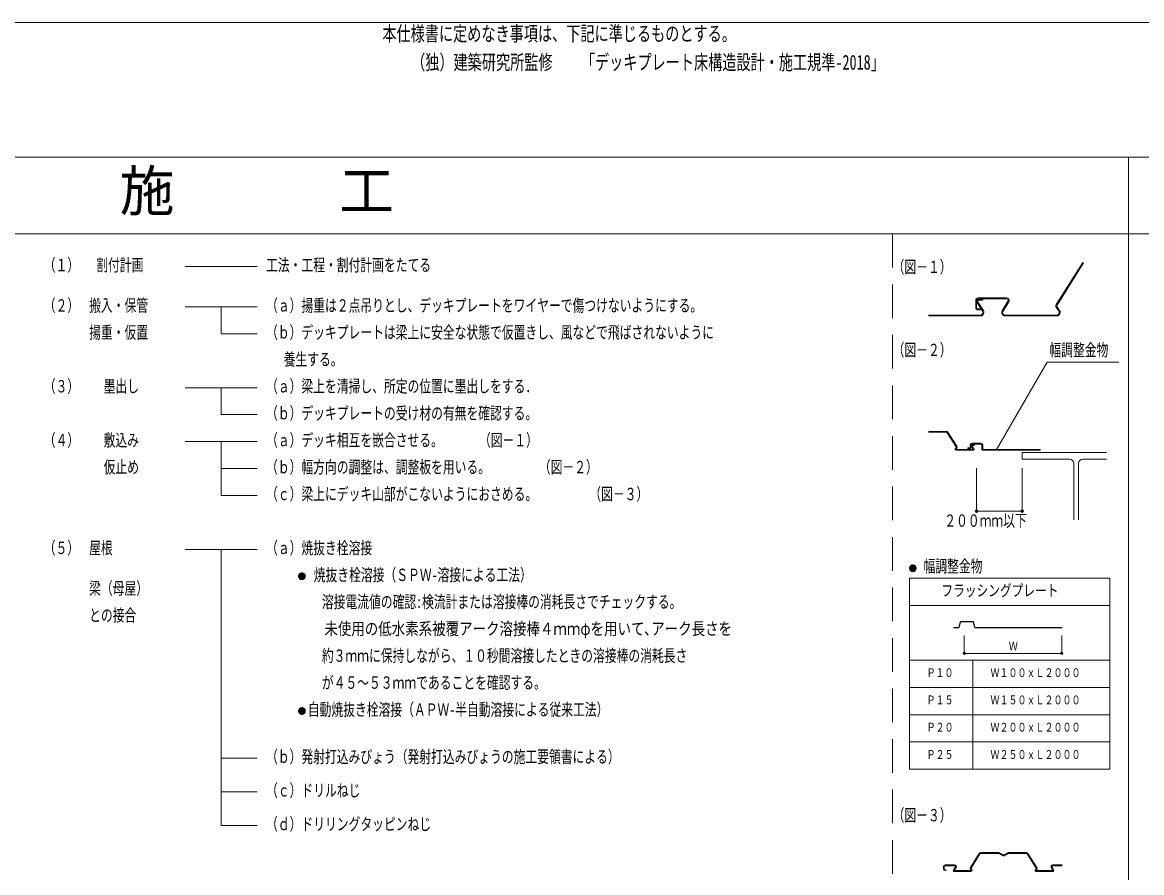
# Model space of a CAD drawing. Units: millimetres on the paper. Extents: x -292 to 292, y -205 to 205.
# Drawn here: x -52.2 to 113.9, y 78.8 to 205 of the extents above; entities that cross this region are included whole.
import ezdxf
from ezdxf.enums import TextEntityAlignment as Align

# ---------------------------------------------------------------- set-up
doc = ezdxf.new("R2010")
doc.units = ezdxf.units.MM
doc.linetypes.add('USER2', pattern=[7.5, 5, -2.5])
doc.layers.add('0-2_M1-0', color=7, linetype='Continuous', lineweight=18)
doc.layers.add('0-6_M2-2-0', color=7, linetype='Continuous', lineweight=18)
doc.styles.add('ＭＳ ゴシック', font='')
doc.styles.get('ＭＳ ゴシック').set_extended_font_data('MS Gothic')

msp = doc.modelspace()

# ---------------------------------------------------------------- linework, layer by layer
at = {"layer": '0-2_M1-0'}
for p, q in [((111.974, -46.41), (111.974, 185)), ((79.474, 122.477), (79.474, 94.112)), ((79.474, 122.477), (109.232, 122.477)), ((109.232, 94.112), (109.232, 122.477)), ((79.474, 118.425), (109.232, 118.425)), ((86.05, 115.166), (86.747, 115.166)), ((86.05, 115.108), (86.05, 115.166)), ((86.75, 115.108), (86.05, 115.108)), ((86.799, 115.206), (87, 115.954)), ((86.854, 115.189), (87.055, 115.937)), ((87.102, 116.035), (88.877, 116.035)), ((88.874, 115.977), (87.107, 115.977)), ((89.127, 115.189), (88.927, 115.937)), ((89.182, 115.206), (88.982, 115.954)), ((89.232, 115.108), (102.087, 115.108)), ((102.087, 115.166), (89.234, 115.166)), ((102.087, 115.108), (102.087, 115.166)), ((87.601, 113.951), (87.601, 111.146)), ((102.087, 113.951), (102.087, 111.146)), ((79.474, 110.321), (109.232, 110.321)), ((87.601, 111.32), (102.087, 111.32)), ((88.888, 110.321), (88.888, 94.112)), ((79.474, 106.268), (109.232, 106.268)), ((79.474, 102.216), (109.232, 102.216)), ((79.474, 98.164), (109.232, 98.164)), ((79.474, 94.112), (109.232, 94.112))]:
    msp.add_line(p, q, dxfattribs=at)
for centre in [(87.601, 111.32), (102.087, 111.32)]:
    msp.add_circle(centre, 0.174, dxfattribs=at)
for centre, radius, start, end in [((86.747, 115.22), 0.0542, 270, 345), ((86.75, 115.217), 0.108, 270, 345), ((87.104, 115.926), 0.108, 90, 165), ((87.107, 115.922), 0.0542, 90, 165), ((88.874, 115.922), 0.0542, 15, 90), ((88.877, 115.926), 0.108, 15, 90), ((89.232, 115.217), 0.108, 195, 270), ((89.234, 115.22), 0.0542, 195, 270)]:
    msp.add_arc(centre, radius, start, end, dxfattribs=at)
at = {"layer": '0-6_M2-2-0'}
for p, q in [((-292, 205), (292, 205)), ((-292, 185), (292, 185)), ((-292, 173.59), (292, 173.59)), ((-54.026, 173.59), (111.974, 173.59)), ((-28.047, 168.763), (-17.38, 168.763)), ((105.208, 169.366), (101.268, 163.094)), ((105.321, 169.295), (101.381, 163.023)), ((89.313, 162.698), (89.313, 163.722)), ((89.446, 162.698), (89.446, 163.722)), ((90.332, 162.137), (89.573, 163.323)), ((90.445, 162.209), (89.686, 163.395)), ((89.697, 164.106), (93.889, 164.106)), ((89.697, 163.973), (93.889, 163.973)), ((89.897, 163.914), (90.393, 163.914)), ((89.897, 163.781), (90.393, 163.781)), ((90.393, 163.781), (90.393, 163.914)), ((94.103, 163.591), (93.255, 162.199)), ((94.217, 163.522), (93.369, 162.13)), ((-28.047, 162.763), (-17.38, 162.763)), ((82.305, 161.546), (90.009, 161.546)), ((82.305, 161.413), (90.009, 161.413)), ((90.019, 162.447), (89.697, 162.447)), ((90.019, 162.314), (89.697, 162.314)), ((90.019, 162.314), (90.019, 162.447)), ((93.697, 161.546), (101.337, 161.546)), ((93.697, 161.413), (101.337, 161.413)), ((101.281, 162.666), (101.649, 162.154)), ((101.389, 162.744), (101.757, 162.232)), ((99.912, 154.55), (92.365, 141.479)), ((99.912, 154.55), (110.549, 154.55)), ((-28.047, 150.763), (-17.38, 150.763)), ((-22.714, 146.763), (-22.714, 150.763)), ((-22.714, 146.763), (-17.38, 146.763)), ((82.305, 144.279), (84.975, 144.279)), ((82.305, 144.145), (84.975, 144.145)), ((85.084, 144.085), (86.397, 141.995)), ((85.197, 144.156), (86.51, 142.066)), ((-28.047, 142.763), (-17.38, 142.763)), ((86.393, 141.852), (86.27, 141.681)), ((86.374, 141.479), (88.942, 141.479)), ((86.422, 141.665), (86.501, 141.774)), ((86.449, 141.612), (88.871, 141.612)), ((88.484, 141.681), (88.141, 141.681)), ((88.479, 141.847), (88.479, 142.257)), ((88.612, 142.257), (88.612, 141.809)), ((88.667, 142.027), (88.899, 141.663)), ((88.74, 142.519), (90.089, 142.519)), ((88.74, 142.385), (90.089, 142.385)), ((89.05, 141.676), (88.779, 142.099)), ((90.217, 142.257), (90.217, 141.607)), ((90.345, 141.479), (98.884, 141.479)), ((90.351, 141.645), (90.351, 142.257)), ((98.884, 141.612), (90.384, 141.612)), ((98.884, 141.479), (98.884, 141.612)), ((96.217, 141.145), (96.217, 140.145)), ((96.217, 141.145), (108.717, 141.145)), ((96.217, 140.145), (103.217, 140.145)), ((108.717, 140.145), (105.217, 140.145)), ((-22.714, 138.763), (-17.38, 138.763)), ((89.421, 138.812), (89.421, 132.253)), ((96.217, 138.812), (96.217, 132.253)), ((103.884, 139.479), (103.884, 131.145)), ((104.551, 139.479), (104.551, 131.145)), ((96.217, 132.453), (89.421, 132.453)), ((89.421, 132.453), (89.821, 132.453)), ((96.217, 132.453), (95.817, 132.453)), ((-28.047, 126.763), (-17.38, 126.763)), ((-22.714, 126.763), (-22.714, 85.763)), ((-10.691, 123.263), (-11.218, 122.736)), ((-10.79, 123.258), (-11.214, 122.834)), ((-10.608, 123.251), (-11.207, 122.653)), ((-10.536, 123.229), (-11.184, 122.581)), ((-10.922, 123.22), (-11.176, 122.966)), ((-10.472, 123.198), (-11.154, 122.517)), ((-11.154, 123.01), (-10.472, 122.328)), ((-10.416, 123.161), (-11.116, 122.46)), ((-11.116, 123.067), (-10.416, 122.366)), ((-10.365, 123.117), (-11.072, 122.41)), ((-11.072, 123.117), (-10.365, 122.41)), ((-11.022, 123.161), (-10.321, 122.46)), ((-10.321, 123.067), (-11.022, 122.366)), ((-10.965, 123.198), (-10.284, 122.517)), ((-10.284, 123.01), (-10.965, 122.328)), ((-10.902, 123.229), (-10.253, 122.581)), ((-10.829, 123.251), (-10.231, 122.653)), ((-10.747, 123.263), (-10.22, 122.736)), ((-10.648, 123.258), (-10.224, 122.834)), ((-10.516, 123.22), (-10.262, 122.966)), ((80.001, 124.448), (79.474, 123.921)), ((79.474, 123.977), (80.001, 123.45)), ((79.902, 124.444), (79.478, 124.02)), ((79.478, 123.878), (79.902, 123.454)), ((80.083, 124.437), (79.485, 123.839)), ((79.485, 124.06), (80.083, 123.462)), ((80.155, 124.415), (79.507, 123.767)), ((79.507, 124.132), (80.155, 123.484)), ((79.77, 124.406), (79.516, 124.152)), ((79.516, 123.746), (79.77, 123.492)), ((80.219, 124.384), (79.538, 123.703)), ((79.538, 124.196), (80.219, 123.514)), ((80.276, 124.347), (79.575, 123.646)), ((79.575, 124.252), (80.276, 123.552)), ((80.326, 124.303), (79.619, 123.596)), ((79.619, 124.303), (80.326, 123.596)), ((79.67, 124.347), (80.37, 123.646)), ((80.37, 124.252), (79.67, 123.552)), ((79.726, 124.384), (80.408, 123.703)), ((80.408, 124.196), (79.726, 123.514)), ((79.79, 124.415), (80.438, 123.767)), ((80.438, 124.132), (79.79, 123.484)), ((79.862, 124.437), (80.46, 123.839)), ((80.46, 124.06), (79.862, 123.462)), ((79.945, 124.448), (80.472, 123.921)), ((80.472, 123.977), (79.945, 123.45)), ((80.044, 124.444), (80.468, 124.02)), ((80.468, 123.878), (80.044, 123.454)), ((80.176, 124.406), (80.43, 124.152)), ((80.43, 123.746), (80.176, 123.492)), ((-11.218, 122.791), (-10.691, 122.264)), ((-11.214, 122.693), (-10.79, 122.268)), ((-11.207, 122.874), (-10.608, 122.276)), ((-11.184, 122.946), (-10.536, 122.298)), ((-11.176, 122.56), (-10.922, 122.307)), ((-10.253, 122.946), (-10.902, 122.298)), ((-10.231, 122.874), (-10.829, 122.276)), ((-10.22, 122.791), (-10.747, 122.264)), ((-10.224, 122.693), (-10.648, 122.268)), ((-10.262, 122.56), (-10.516, 122.307)), ((-10.691, 103.263), (-11.218, 102.736)), ((-10.79, 103.258), (-11.214, 102.834)), ((-10.608, 103.251), (-11.207, 102.653)), ((-10.536, 103.229), (-11.184, 102.581)), ((-10.922, 103.22), (-11.176, 102.966)), ((-10.472, 103.198), (-11.154, 102.517)), ((-10.416, 103.161), (-11.116, 102.46)), ((-11.116, 103.067), (-10.416, 102.366)), ((-10.365, 103.117), (-11.072, 102.41)), ((-11.072, 103.117), (-10.365, 102.41)), ((-11.022, 103.161), (-10.321, 102.46)), ((-10.321, 103.067), (-11.022, 102.366)), ((-10.965, 103.198), (-10.284, 102.517)), ((-10.902, 103.229), (-10.253, 102.581)), ((-10.829, 103.251), (-10.231, 102.653)), ((-10.747, 103.263), (-10.22, 102.736)), ((-10.648, 103.258), (-10.224, 102.834)), ((-10.516, 103.22), (-10.262, 102.966)), ((-11.218, 102.791), (-10.691, 102.264)), ((-11.214, 102.693), (-10.79, 102.268)), ((-11.207, 102.874), (-10.608, 102.276)), ((-11.184, 102.946), (-10.536, 102.298)), ((-11.176, 102.56), (-10.922, 102.307)), ((-11.154, 103.01), (-10.472, 102.328)), ((-10.284, 103.01), (-10.965, 102.328)), ((-10.253, 102.946), (-10.902, 102.298)), ((-10.231, 102.874), (-10.829, 102.276)), ((-10.22, 102.791), (-10.747, 102.264)), ((-10.224, 102.693), (-10.648, 102.268)), ((-10.262, 102.56), (-10.516, 102.307)), ((-22.714, 95.763), (-17.38, 95.763)), ((-22.714, 90.763), (-17.38, 90.763)), ((-22.714, 85.763), (-17.38, 85.763)), ((88.521, 79.522), (89.835, 81.613)), ((89.948, 81.542), (88.634, 79.451)), ((90.056, 81.735), (92.726, 81.735)), ((92.726, 81.602), (90.056, 81.602)), ((93.391, 81.261), (92.787, 81.587)), ((92.85, 81.704), (93.436, 81.388)), ((93.468, 81.388), (94.055, 81.705)), ((94.117, 81.587), (93.513, 81.261)), ((94.177, 81.735), (96.848, 81.735)), ((96.848, 81.602), (94.177, 81.602)), ((98.27, 79.451), (96.956, 81.542)), ((97.069, 81.613), (98.382, 79.522)), ((84.777, 79.922), (86.174, 79.922)), ((84.777, 79.788), (86.174, 79.788)), ((100.753, 79.922), (102.15, 79.922)), ((100.753, 79.788), (102.15, 79.788)), ((84.516, 79.319), (84.516, 79.66)), ((84.649, 79.319), (84.649, 79.66)), ((84.885, 79.191), (84.777, 79.191)), ((84.885, 79.058), (84.777, 79.058)), ((84.885, 79.058), (84.885, 79.191)), ((86.284, 79.594), (86.001, 79.13)), ((86.11, 78.935), (88.657, 78.935)), ((86.151, 79.119), (86.398, 79.525)), ((86.179, 79.068), (88.582, 79.068)), ((88.609, 79.121), (88.53, 79.231)), ((88.639, 79.308), (88.761, 79.138)), ((98.265, 79.308), (98.143, 79.138)), ((98.246, 78.935), (100.79, 78.935)), ((98.373, 79.231), (98.295, 79.121)), ((98.322, 79.068), (100.725, 79.068)), ((100.754, 79.118), (100.524, 79.534)), ((100.641, 79.599), (100.903, 79.125))]:
    msp.add_line(p, q, dxfattribs=at)
at = {"layer": '0-6_M2-2-0', "linetype": 'USER2'}
msp.add_line((76.974, 18.59), (76.974, 173.59), dxfattribs=at)
at = {"layer": '0-6_M2-2-0'}
for points in [[(-22.714, 162.763), (-22.714, 158.763), (-17.38, 158.763)], [(-22.714, 142.763), (-22.714, 134.763), (-17.38, 134.763)], [(88.141, 141.681), (88.141, 141.814), (88.445, 141.814)], [(88.835, 142.201), (89.07, 142.201), (89.07, 142.335), (88.835, 142.335)]]:
    msp.add_lwpolyline(points, dxfattribs=at)
for centre, radius in [((89.421, 132.453), 0.2), ((96.217, 132.453), 0.2), ((-10.719, 122.763), 0.5), ((79.973, 123.949), 0.5), ((-10.719, 102.763), 0.5)]:
    msp.add_circle(centre, radius, dxfattribs=at)
for centre, radius, start, end in [((89.697, 163.722), 0.384, 90, 180), ((89.697, 163.722), 0.251, 90, 180), ((89.897, 163.53), 0.384, 90, 212.61308), ((89.897, 163.53), 0.251, 90, 212.61308), ((93.889, 163.722), 0.384, 0, 90), ((93.889, 163.722), 0.251, 0, 90), ((93.889, 163.722), 0.251, 328.66213, 0), ((93.889, 163.722), 0.384, 328.66213, 0), ((101.593, 162.89), 0.384, 147.86179, 215.69155), ((101.593, 162.89), 0.251, 147.86179, 215.69155), ((89.697, 162.698), 0.384, 180, 270), ((89.697, 162.698), 0.251, 180, 270), ((90.009, 161.93), 0.384, 270, 0), ((90.009, 161.93), 0.517, 270, 0), ((90.009, 161.93), 0.384, 0, 32.61308), ((90.009, 161.93), 0.517, 0, 32.61308), ((93.697, 161.93), 0.517, 148.66213, 270), ((93.697, 161.93), 0.384, 148.66213, 270), ((101.337, 161.93), 0.384, 270, 0), ((101.337, 161.93), 0.517, 270, 0), ((101.337, 161.93), 0.384, 0, 35.69155), ((101.337, 161.93), 0.517, 0, 35.69155), ((84.975, 144.017), 0.261, 32.13821, 90), ((84.975, 144.017), 0.128, 32.13821, 90), ((86.374, 141.607), 0.128, 144.30845, 180), ((86.374, 141.607), 0.128, 180, 270), ((86.289, 141.927), 0.128, 324.30845, 32.13821), ((86.449, 141.645), 0.0333, 144.30845, 270), ((86.289, 141.927), 0.261, 324.30845, 32.13821), ((88.445, 141.847), 0.0333, 270, 0), ((88.74, 142.257), 0.261, 90, 180), ((88.484, 141.809), 0.128, 270, 0), ((88.74, 142.257), 0.128, 90, 180), ((88.835, 142.135), 0.2, 90, 212.61308), ((88.835, 142.135), 0.0667, 90, 212.61308), ((88.871, 141.645), 0.0333, 270, 32.61308), ((88.942, 141.607), 0.128, 270, 0), ((88.942, 141.607), 0.128, 0, 32.61308), ((90.089, 142.257), 0.261, 0, 90), ((90.089, 142.257), 0.128, 0, 90), ((90.345, 141.607), 0.128, 180, 270), ((90.384, 141.645), 0.0333, 180, 270), ((103.217, 139.479), 0.667, 0, 90), ((105.217, 139.479), 0.667, 90, 180), ((90.056, 81.474), 0.261, 90, 147.86179), ((90.056, 81.474), 0.128, 90, 147.86179), ((92.726, 81.474), 0.261, 61.69924, 90), ((92.726, 81.474), 0.128, 61.69924, 90), ((94.177, 81.474), 0.261, 90, 118.30076), ((94.177, 81.474), 0.128, 90, 118.30076), ((96.848, 81.474), 0.261, 32.13821, 90), ((96.848, 81.474), 0.128, 32.13821, 90), ((84.777, 79.66), 0.261, 90, 180), ((84.777, 79.66), 0.128, 90, 180), ((86.174, 79.66), 0.261, 328.66213, 90), ((86.174, 79.66), 0.128, 0, 90), ((93.452, 81.374), 0.128, 241.69924, 298.30076), ((93.452, 81.418), 0.0333, 241.69924, 298.30076), ((100.753, 79.66), 0.261, 90, 208.90035), ((100.753, 79.66), 0.128, 90, 208.90035), ((84.777, 79.319), 0.261, 180, 270), ((84.777, 79.319), 0.128, 180, 270), ((86.11, 79.063), 0.128, 148.66213, 270), ((86.179, 79.102), 0.0333, 148.66213, 270), ((86.174, 79.66), 0.128, 328.66213, 0), ((88.742, 79.383), 0.261, 147.86179, 215.69155), ((88.582, 79.102), 0.0333, 270, 35.69155), ((88.742, 79.383), 0.128, 147.86179, 215.69155), ((88.657, 79.063), 0.128, 270, 0), ((88.657, 79.063), 0.128, 0, 35.69155), ((98.246, 79.063), 0.128, 144.30845, 180), ((98.246, 79.063), 0.128, 180, 270), ((98.161, 79.383), 0.128, 324.30845, 32.13821), ((98.322, 79.102), 0.0333, 144.30845, 270), ((98.161, 79.383), 0.261, 324.30845, 32.13821), ((100.725, 79.102), 0.0333, 270, 28.90035), ((100.79, 79.063), 0.128, 270, 0), ((100.79, 79.063), 0.128, 0, 28.90035)]:
    msp.add_arc(centre, radius, start, end, dxfattribs=at)

# ---------------------------------------------------------------- texts
at = {"layer": '0-2_M1-0', "style": 'ＭＳ ゴシック', "width": 0.75}
for s, height, p in [('フラッシングプレート', 1.698, (84.222, 119.293)), ('Ｗ', 1.273, (94.225, 111.366)), ('Ｐ１０', 1.273, (82.01, 107.426)), ('Ｗ１００ｘＬ２０００', 1.273, (91.506, 107.426)), ('Ｐ１５', 1.273, (82.01, 103.374)), ('Ｗ１５０ｘＬ２０００', 1.273, (91.506, 103.374)), ('Ｐ２０', 1.273, (82.01, 99.322)), ('Ｗ２００ｘＬ２０００', 1.273, (91.506, 99.322)), ('Ｐ２５', 1.273, (82.01, 95.27)), ('Ｗ２５０ｘＬ２０００', 1.273, (91.506, 95.27))]:
    msp.add_text(s, height=height, dxfattribs=at).set_placement(p, align=Align.BOTTOM_LEFT)
at = {"layer": '0-6_M2-2-0', "style": 'ＭＳ ゴシック'}
for s, height, width, p in [('本仕様書に定めなき事項は、下記に準じるものとする。', 2.199, 0.7, (1.221, 201.574)), ('（独）建築研究所監修\u3000\u3000「デッキプレート床構造設計・施工規準-2018」', 2.199, 0.7, (5.496, 197.323)), ('（１）', 1.833, 0.7, (-49.047, 167.513)), ('割付計画', 1.833, 0.7, (-41.255, 167.513)), ('工法・工程・割付計画をたてる', 1.833, 0.7, (-16.047, 167.513)), ('（図－１）', 1.833, 0.7, (76.974, 167.227)), ('（２）', 1.833, 0.7, (-49.047, 161.513)), ('搬入・保管', 1.833, 0.7, (-42.314, 161.513)), ('（ａ）揚重は２点吊りとし、デッキプレートをワイヤーで傷つけないようにする。', 1.833, 0.7, (-16.047, 161.513)), ('揚重・仮置', 1.833, 0.7, (-42.314, 157.513)), ('（ｂ）デッキプレートは梁上に安全な状態で仮置きし、風などで飛ばされないように', 1.833, 0.7, (-16.047, 157.513)), ('（図－２）', 1.833, 0.7, (76.974, 154.901)), ('幅調整金物', 1.833, 0.7, (100.254, 154.901)), ('   養生する。', 1.833, 0.7, (-16.047, 153.513)), ('（３）', 1.833, 0.7, (-49.047, 149.513)), ('墨出し', 1.833, 0.7, (-40.158, 149.513)), ('（ａ）梁上を清掃し、所定の位置に墨出しをする．', 1.833, 0.7, (-16.047, 149.513)), ('（ｂ）デッキプレートの受け材の有無を確認する。', 1.833, 0.7, (-16.047, 145.513)), ('（４）', 1.833, 0.7, (-49.047, 141.513)), ('敷込み', 1.833, 0.7, (-40.158, 141.513)), ('（ａ）デッキ相互を嵌合させる。', 1.833, 0.7, (-16.047, 141.513)), ('（図－１）', 1.833, 0.7, (15.559, 141.513)), ('仮止め', 1.833, 0.7, (-40.158, 137.513)), ('（ｂ）幅方向の調整は、調整板を用いる。', 1.833, 0.7, (-16.047, 137.513)), ('（図－２）', 1.833, 0.7, (24.453, 137.513)), ('（ｃ）梁上にデッキ山部がこないようにおさめる。', 1.833, 0.7, (-16.047, 133.513)), ('（図－３）', 1.833, 0.7, (31.947, 133.513)), ('２００ｍｍ以下', 1.833, 0.7, (84.646, 129.569)), ('（５）', 1.833, 0.7, (-49.047, 125.513)), ('屋根', 1.833, 0.7, (-42.314, 125.513)), ('（ａ）焼抜き栓溶接', 1.833, 0.7, (-16.047, 125.513)), ('幅調整金物', 1.833, 0.7, (81.564, 122.8)), ('\u3000焼抜き栓溶接（ＳＰＷ-溶接による工法）', 1.833, 0.7, (-10.719, 121.513)), ('梁（母屋）', 1.833, 0.7, (-42.314, 119.513)), ('   溶接電流値の確認:検流計または溶接棒の消耗長さでチェックする。', 1.833, 0.7, (-10.38, 117.513)), ('との接合', 1.833, 0.7, (-42.314, 115.513)), ('   未使用の低水素系被覆アーク溶接棒４ｍｍφを用いて､アーク長さを', 1.833, 0.8, (-10.38, 113.513)), ('   約３ｍｍに保持しながら、１０秒間溶接したときの溶接棒の消耗長さ', 1.833, 0.7, (-10.38, 109.513)), ('   が４５～５３ｍｍであることを確認する。', 1.833, 0.7, (-10.38, 105.513)), (' 自動焼抜き栓溶接（ＡＰＷ-半自動溶接による従来工法）', 1.833, 0.7, (-10.719, 101.513)), ('（ｂ）発射打込みびょう（発射打込みびょうの施工要領書による）', 1.833, 0.7, (-16.047, 94.513)), ('（ｃ）ドリルねじ', 1.833, 0.7, (-16.047, 89.513)), ('（図－３）', 1.833, 0.7, (76.974, 85.826)), ('（ｄ）ドリリングタッピンねじ', 1.833, 0.7, (-16.047, 84.513))]:
    msp.add_text(s, height=height, dxfattribs=dict(at, width=width)).set_placement(p, align=Align.BOTTOM_LEFT)
msp.add_text('施\u3000\u3000\u3000工', height=5.975, dxfattribs=at).set_placement((-37.789, 175.22), align=Align.BOTTOM_LEFT)

doc.saveas('drawing.dxf')
